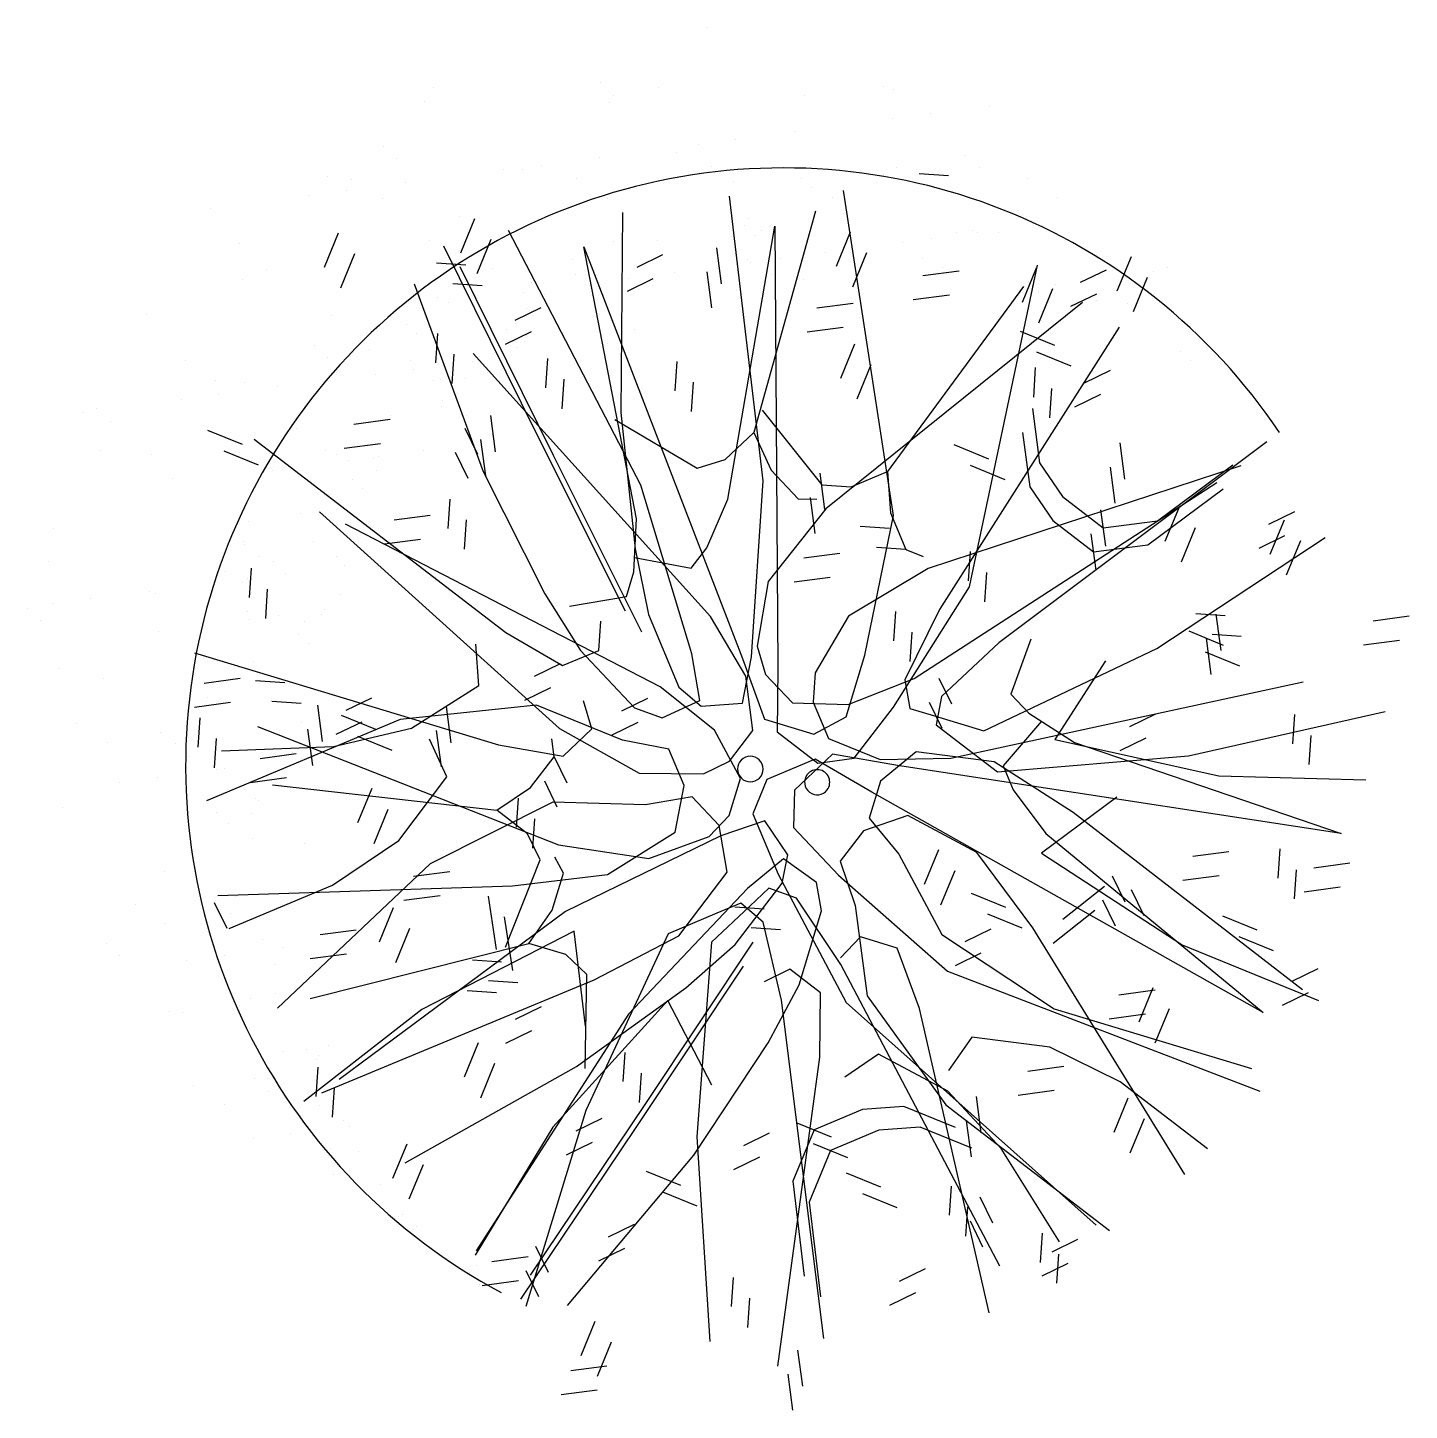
# Model space of a CAD drawing. Header units: millimetres. Extents: x -867 to 700, y 113 to 416.
# Drawn here: x 224.44 to 235.01, y 333.81 to 344.39 of the extents above; entities that cross this region are included whole.
import ezdxf

# ---------------------------------------------------------------- set-up
doc = ezdxf.new("R2010")
doc.units = ezdxf.units.MM
doc.header["$LTSCALE"] = 6
doc.layers.get('0').update_dxf_attribs({"color": 250})
doc.layers.add('SCHEMATIC', color=7, linetype='Continuous')

# ---------------------------------------------------------------- blocks, each defined once
blk = doc.blocks.new('A$C73B6352C')
at = {"layer": 'SCHEMATIC', "color": 251}
for p, q in [((0.8909, 1.8132), (0.8909, 1.8132)), ((0.7513, 1.7408), (0.7513, 1.7408)), ((0.5325, 1.7344), (0.5325, 1.7344)), ((0.7688, 1.7248), (0.7688, 1.7248)), ((0.8277, 1.735), (0.8277, 1.735)), ((1.0191, 1.7244), (1.0191, 1.7244)), ((1.123, 1.7355), (1.123, 1.7355)), ((1.1362, 1.7324), (1.1362, 1.7324)), ((0.5205, 1.7163), (0.5205, 1.7163)), ((0.763, 1.7151), (0.763, 1.7151)), ((1.261, 1.7103), (1.261, 1.7103)), ((1.1346, 1.6936), (1.1346, 1.6936)), ((1.1839, 1.7001), (1.1839, 1.7001)), ((1.0058, 1.6767), (1.0058, 1.6767)), ((0.4663, 1.6576), (0.4663, 1.6576)), ((0.8794, 1.66), (0.8794, 1.66)), ((0.9287, 1.6665), (0.9287, 1.6665)), ((0.4838, 1.6416), (0.4838, 1.6416)), ((0.6736, 1.6329), (0.6736, 1.6329)), ((0.7506, 1.6431), (0.7506, 1.6431)), ((0.8513, 1.6492), (0.8513, 1.6492)), ((1.2306, 1.6459), (1.2306, 1.6459)), ((0.3927, 1.6182), (0.3927, 1.6182)), ((0.4252, 1.6142), (0.4252, 1.6142)), ((0.6242, 1.6265), (0.6242, 1.6265)), ((0.6487, 1.6274), (0.6487, 1.6274)), ((0.7204, 1.6147), (0.7204, 1.6147)), ((0.8968, 1.6306), (0.8968, 1.6306)), ((1.1393, 1.6294), (1.1393, 1.6294)), ((1.2481, 1.6299), (1.2481, 1.6299)), ((1.3109, 1.6158), (1.3109, 1.6158)), ((0.4184, 1.5994), (0.4184, 1.5994)), ((0.4955, 1.6095), (0.4955, 1.6095)), ((0.3691, 1.5929), (0.3691, 1.5929)), ((0.4652, 1.5887), (0.4652, 1.5887)), ((1.3508, 1.5904), (1.3508, 1.5904)), ((0.2403, 1.5759), (0.2403, 1.5759)), ((0.5663, 1.566), (0.5663, 1.566)), ((1.3305, 1.5543), (1.3305, 1.5543)), ((0.2783, 1.5305), (0.2783, 1.5305)), ((0.5265, 1.5336), (0.5265, 1.5336)), ((0.3139, 1.4965), (0.3139, 1.4965)), ((1.4772, 1.4933), (1.4772, 1.4933)), ((1.4947, 1.4987), (1.4947, 1.4987)), ((0.2813, 1.4828), (0.2813, 1.4828)), ((0.1561, 1.4367), (0.1561, 1.4367)), ((0.3986, 1.4355), (0.3986, 1.4355)), ((0.3757, 1.3963), (0.3757, 1.3963)), ((0.3931, 1.3803), (0.3931, 1.3803)), ((0.2065, 1.3763), (0.2065, 1.3763)), ((0.2465, 1.3508), (0.2465, 1.3508)), ((0.2843, 1.3478), (0.2843, 1.3478)), ((0.3277, 1.342), (0.3277, 1.342)), ((0.2013, 1.3253), (0.2013, 1.3253)), ((0.2506, 1.3318), (0.2506, 1.3318)), ((0.0725, 1.3084), (0.0725, 1.3084)), ((0.0907, 1.3131), (0.0907, 1.3131)), ((0.1081, 1.2971), (0.1081, 1.2971)), ((0.0952, 1.2586), (0.0952, 1.2586)), ((0.1621, 1.254), (0.1621, 1.254)), ((0.1906, 1.2215), (0.1906, 1.2215)), ((0.0342, 1.1559), (0.0342, 1.1559)), ((0.0279, 1.1129), (0.0279, 1.1129)), ((0.1599, 1.0744), (0.1599, 1.0744)), ((0.1681, 1.0714), (0.1681, 1.0714)), ((0, 1.0519), (0, 1.0519)), ((0.0335, 1.0578), (0.0335, 1.0578)), ((0.0828, 1.0643), (0.0828, 1.0643)), ((0.0175, 1.0359), (0.0175, 1.0359)), ((0.1718, 1.0212), (0.1718, 1.0212)), ((0.0402, 0.9733), (0.0402, 0.9733)), ((0.0999, 0.9603), (0.0999, 0.9603)), ((0.0645, 0.901), (0.0645, 0.901)), ((0.174, 0.8887), (0.174, 0.8887)), ((0.1044, 0.8755), (0.1044, 0.8755)), ((0.1943, 0.8738), (0.1943, 0.8738)), ((0.1209, 0.8238), (0.1209, 0.8238)), ((0.1703, 0.8303), (0.1703, 0.8303)), ((0.0462, 0.7906), (0.0462, 0.7906)), ((0.18, 0.706), (0.18, 0.706)), ((0.141, 0.6636), (0.141, 0.6636)), ((0.181, 0.6381), (0.181, 0.6381)), ((0.1036, 0.6126), (0.1036, 0.6126)), ((0.1211, 0.5966), (0.1211, 0.5966)), ((0.2083, 0.5899), (0.2083, 0.5899)), ((0.186, 0.5234), (0.186, 0.5234)), ((0.2036, 0.521), (0.2036, 0.521)), ((0.2176, 0.4262), (0.2176, 0.4262)), ((0.2979, 0.4345), (0.2979, 0.4345)), ((0.3142, 0.4345), (0.3142, 0.4345)), ((0.3154, 0.4185), (0.3154, 0.4185)), ((0.2576, 0.4007), (0.2576, 0.4007)), ((0.2957, 0.356), (0.2957, 0.356)), ((0.3451, 0.3625), (0.3451, 0.3625)), ((0.4015, 0.3091), (0.4015, 0.3091)), ((0.5922, 0.1649), (0.5922, 0.1649))]:
    blk.add_line(p, q, dxfattribs=at)
at = {"layer": 'SCHEMATIC', "color": 108}
for p, q in [((1.0156, 1.6153), (1.0156, 1.6153)), ((1.1694, 1.6218), (1.2078, 1.6193)), ((0.7982, 1.6026), (0.7982, 1.6026)), ((0.9253, 1.6108), (0.9253, 1.6108)), ((1.0278, 1.6031), (1.0278, 1.6031)), ((1.1356, 1.1732), (1.0701, 1.5994)), ((1.1139, 1.6099), (1.1139, 1.6099)), ((1.1751, 1.6057), (1.1751, 1.6057)), ((0.7604, 1.5893), (0.7604, 1.5893)), ((0.9649, 1.2187), (0.9204, 1.5922)), ((1.0556, 1.5898), (1.0556, 1.5898)), ((0.5681, 1.518), (0.5866, 1.5631)), ((0.7801, 1.5707), (0.778, 1.3084)), ((0.9456, 1.5627), (0.9456, 1.5627)), ((1.0336, 1.5723), (0.9523, 1.2822)), ((0.3893, 1.4991), (0.4078, 1.5442)), ((0.8042, 1.2133), (0.6309, 1.5471)), ((0.9186, 1.195), (0.9799, 1.5529)), ((0.9399, 1.5535), (0.9399, 1.5535)), ((0.9631, 1.5467), (0.9631, 1.5467)), ((0.9799, 1.5529), (0.9838, 0.9744)), ((1.025, 1.5417), (1.025, 1.5417)), ((1.025, 1.5417), (1.025, 1.5417)), ((1.0609, 1.5005), (1.0793, 1.5456)), ((1.218, 1.5442), (1.218, 1.5442)), ((1.2392, 1.547), (1.2392, 1.547)), ((1.2454, 1.5446), (1.2454, 1.5446)), ((1.2732, 1.5449), (1.2732, 1.5449)), ((0.5456, 1.5272), (0.6679, 1.2798)), ((0.5895, 1.4908), (0.6079, 1.5359)), ((0.6373, 1.5354), (0.6373, 1.5354)), ((0.7986, 1.1691), (0.7297, 1.5256)), ((0.7297, 1.5256), (0.9375, 0.9857)), ((0.769, 1.5325), (0.769, 1.5325)), ((0.8259, 1.5345), (0.8259, 1.5345)), ((0.9103, 1.4771), (0.9041, 1.5245)), ((0.9534, 1.541), (0.9534, 1.541)), ((1.1471, 1.5317), (1.1471, 1.5317)), ((1.1855, 1.5367), (1.1855, 1.5367)), ((0.4107, 1.4719), (0.4292, 1.517)), ((0.7148, 1.5091), (0.7148, 1.5091)), ((0.8329, 1.5151), (0.7989, 1.4986)), ((0.9444, 1.5095), (0.9444, 1.5095)), ((0.9486, 1.5055), (0.9486, 1.5055)), ((0.987, 1.5106), (0.987, 1.5106)), ((1.047, 1.5185), (1.047, 1.5185)), ((1.0823, 1.4733), (1.1007, 1.5184)), ((1.174, 1.51), (1.174, 1.51)), ((1.4036, 1.5104), (1.4036, 1.5104)), ((1.4292, 1.4682), (1.4477, 1.5132)), ((0.5363, 1.5047), (0.5748, 1.5021)), ((0.567, 1.5), (0.6893, 1.2526)), ((0.6091, 1.4971), (0.6091, 1.4971)), ((0.7182, 1.4888), (0.7182, 1.4888)), ((0.7458, 1.4893), (0.7458, 1.4893)), ((0.8485, 1.4923), (0.8485, 1.4923)), ((0.9043, 1.4976), (0.9043, 1.4976)), ((0.9755, 1.4897), (0.9755, 1.4897)), ((1.1995, 1.4981), (1.1995, 1.4981)), ((1.2051, 1.4901), (1.2051, 1.4901)), ((1.3047, 1.4533), (1.3232, 1.4984)), ((1.4347, 1.4906), (1.4347, 1.4906)), ((0.5071, 1.4774), (0.5977, 1.2313)), ((0.5577, 1.4775), (0.5962, 1.4749)), ((0.6606, 1.4795), (0.6606, 1.4795)), ((0.7318, 1.4763), (0.7318, 1.4763)), ((0.7502, 1.4794), (0.7502, 1.4794)), ((0.8202, 1.4836), (0.7862, 1.4671)), ((0.7885, 1.4845), (0.7885, 1.4845)), ((0.93, 1.4688), (0.93, 1.4688)), ((1.0176, 1.4823), (1.0176, 1.4823)), ((1.3061, 1.4738), (1.1278, 1.231)), ((1.3126, 1.4797), (1.3126, 1.4797)), ((1.3177, 1.475), (1.3177, 1.475)), ((1.3261, 1.4261), (1.3446, 1.4712)), ((1.3484, 1.4763), (1.3484, 1.4763)), ((1.4506, 1.4409), (1.469, 1.486)), ((0.5378, 1.4591), (0.5378, 1.4591)), ((0.5517, 1.4533), (0.5517, 1.4533)), ((0.5901, 1.4583), (0.5901, 1.4583)), ((0.65, 1.4662), (0.65, 1.4662)), ((0.6781, 1.4635), (0.6781, 1.4635)), ((0.737, 1.4663), (0.737, 1.4663)), ((1.3835, 1.4529), (1.047, 1.1821)), ((1.3262, 1.4673), (1.3262, 1.4673)), ((1.4014, 1.456), (1.4014, 1.456)), ((1.4249, 1.4679), (1.4249, 1.4679)), ((1.4424, 1.4519), (1.4424, 1.4519)), ((0.6732, 1.4458), (0.6392, 1.4293)), ((0.6547, 1.4447), (0.6547, 1.4447)), ((0.4966, 1.4241), (0.4966, 1.4241)), ((0.6282, 1.4176), (0.6282, 1.4176)), ((0.7959, 1.4175), (0.7959, 1.4175)), ((1.3472, 1.3965), (1.3022, 1.4149)), ((0.5101, 1.4116), (0.5101, 1.4116)), ((0.5353, 1.3736), (0.5379, 1.412)), ((0.761, 1.399), (0.761, 1.399)), ((1.0665, 1.3535), (1.085, 1.3986)), ((0.4489, 1.3909), (0.4489, 1.3909)), ((0.5567, 1.3464), (0.5593, 1.3848)), ((0.8955, 1.0409), (0.5846, 1.3859)), ((0.6419, 1.3933), (0.6419, 1.3933)), ((0.6797, 1.3407), (0.6823, 1.3792)), ((0.7116, 1.3925), (0.7116, 1.3925)), ((1.3686, 1.3692), (1.3235, 1.3877)), ((1.5119, 1.3888), (1.5119, 1.3888)), ((0.5018, 1.3768), (0.5018, 1.3768)), ((0.5058, 1.3654), (0.5058, 1.3654)), ((0.5829, 1.3756), (0.5829, 1.3756)), ((0.8493, 1.3371), (0.8519, 1.3755)), ((1.0879, 1.3263), (1.1063, 1.3713)), ((1.3196, 1.3288), (1.3221, 1.3673)), ((1.5248, 1.3763), (1.5248, 1.3763)), ((0.4565, 1.3589), (0.4565, 1.3589)), ((0.5325, 1.351), (0.5325, 1.351)), ((0.5417, 1.3514), (0.5417, 1.3514)), ((0.5743, 1.3528), (0.5743, 1.3528)), ((0.7011, 1.3135), (0.7037, 1.352)), ((0.8707, 1.3099), (0.8733, 1.3483)), ((0.5447, 1.3241), (0.5447, 1.3241)), ((1.3409, 1.3016), (1.3435, 1.3401)), ((0.5425, 1.317), (0.5425, 1.317)), ((0.778, 1.3084), (0.7969, 1.1296)), ((0.9634, 1.3114), (1.0418, 1.2136)), ((0.3526, 1.2881), (0.3526, 1.2881)), ((0.4754, 1.2991), (0.428, 1.2928)), ((0.4756, 1.3047), (0.4756, 1.3047)), ((0.5758, 1.3043), (0.5758, 1.3043)), ((0.7701, 1.2995), (0.878, 1.2356)), ((0.2361, 1.2855), (0.2812, 1.2671)), ((0.2971, 1.2737), (0.6274, 1.0201)), ((0.6679, 1.2798), (0.7837, 1.0482)), ((0.9148, 1.2468), (0.9523, 1.2822)), ((0.9523, 1.2822), (0.9753, 1.2329)), ((0.2575, 1.2583), (0.3026, 1.2399)), ((0.3904, 1.2591), (0.3904, 1.2591)), ((0.4046, 1.2529), (0.4046, 1.2529)), ((0.4627, 1.2676), (0.4152, 1.2613)), ((0.5195, 1.2581), (0.5195, 1.2581)), ((0.6893, 1.2526), (0.8051, 1.021)), ((1.215, 1.2664), (1.2601, 1.2479)), ((0.4212, 1.2452), (0.4212, 1.2452)), ((0.4536, 1.2488), (0.4536, 1.2488)), ((0.4596, 1.2502), (0.4596, 1.2502)), ((0.878, 1.2356), (0.9148, 1.2468)), ((1.5914, 1.2386), (1.1811, 1.1039)), ((1.2364, 1.2392), (1.2815, 1.2207)), ((0.3211, 1.232), (0.3211, 1.232)), ((0.426, 1.2209), (0.426, 1.2209)), ((0.4581, 1.2325), (0.4581, 1.2325)), ((0.5977, 1.2313), (0.6784, 1.0707)), ((0.9495, 0.9882), (0.9649, 1.2187)), ((0.9753, 1.2329), (1.0108, 1.1953)), ((1.0802, 1.211), (1.1278, 1.231)), ((1.1278, 1.231), (1.1319, 1.1767)), ((1.1626, 0.9597), (1.5596, 1.2165)), ((0.4396, 1.2084), (0.4396, 1.2084)), ((0.8711, 0.9922), (0.8042, 1.2133)), ((1.0418, 1.2136), (1.0802, 1.211)), ((0.5516, 1.1564), (0.5542, 1.1948)), ((1.047, 1.1821), (0.9712, 1.0868)), ((1.0108, 1.1953), (1.0352, 1.1947)), ((1.4921, 1.1398), (1.5106, 1.1849)), ((0.2903, 1.1651), (0.2903, 1.1651)), ((0.3585, 1.1759), (0.3585, 1.1759)), ((0.573, 1.1292), (0.5756, 1.1676)), ((1.1319, 1.1767), (1.1519, 1.129)), ((1.6299, 1.1228), (1.6484, 1.1679)), ((1.1305, 1.1562), (1.0921, 1.1588)), ((1.5135, 1.1126), (1.532, 1.1577)), ((0.2831, 1.1389), (0.2831, 1.1389)), ((0.285, 1.1351), (0.285, 1.1351)), ((0.3746, 1.139), (0.3746, 1.139)), ((0.7969, 1.1296), (0.8143, 1.0436)), ((1.1519, 1.129), (1.1135, 1.1316)), ((1.1519, 1.129), (1.1744, 1.1198)), ((1.234, 1.0876), (1.2365, 1.126)), ((1.6513, 1.0956), (1.6698, 1.1407)), ((0.3025, 1.1191), (0.3025, 1.1191)), ((0.3231, 1.1134), (0.3231, 1.1134)), ((0.4057, 1.1192), (0.4057, 1.1192)), ((0.4151, 1.108), (0.4151, 1.108)), ((0.4582, 1.1067), (0.4582, 1.1067)), ((0.2591, 1.0996), (0.2591, 1.0996)), ((0.2887, 1.0914), (0.2887, 1.0914)), ((0.2909, 1.0657), (0.2935, 1.1042)), ((0.338, 1.0979), (0.338, 1.0979)), ((1.1811, 1.1039), (1.0766, 1.0415)), ((1.2554, 1.0604), (1.2579, 1.0988)), ((0.2821, 1.0849), (0.2821, 1.0849)), ((0.3123, 1.0385), (0.3148, 1.077)), ((0.4106, 1.0702), (0.4106, 1.0702)), ((0.6784, 1.0707), (0.7251, 0.9963)), ((0.9712, 1.0868), (0.9567, 1.002)), ((0.288, 1.0475), (0.288, 1.0475)), ((0.2907, 1.0371), (0.2907, 1.0371)), ((0.3291, 1.0422), (0.3291, 1.0422)), ((0.3631, 1.0338), (0.3631, 1.0338)), ((0.3849, 1.0435), (0.3849, 1.0435)), ((0.389, 1.05), (0.389, 1.05)), ((0.7493, 0.9965), (0.7519, 1.0349)), ((0.8143, 1.0436), (0.8542, 0.9483)), ((1.0766, 1.0415), (1.033, 0.9672)), ((1.1361, 1.0092), (1.1387, 1.0476)), ((1.5705, 1.0419), (1.5321, 1.0445)), ((0.3555, 1.0177), (0.3555, 1.0177)), ((0.6274, 1.0201), (0.7017, 0.9765)), ((1.1575, 0.982), (1.1601, 1.0204)), ((1.5229, 1.022), (1.5679, 1.0035)), ((1.5919, 1.0147), (1.5535, 1.0173)), ((0.3691, 1.0052), (0.3691, 1.0052)), ((0.592, 0.9504), (0.5879, 1.0047)), ((0.9567, 1.002), (0.9678, 0.9651)), ((1.3159, 1.0114), (1.2896, 0.939)), ((0.2191, 0.9934), (0.6177, 0.8726)), ((0.2963, 0.9825), (0.2963, 0.9825)), ((0.7017, 0.9765), (0.7493, 0.9965)), ((0.7251, 0.9963), (0.7961, 0.9212)), ((0.8816, 0.931), (0.8711, 0.9922)), ((0.9377, 0.9273), (0.9495, 0.9882)), ((1.5443, 0.9948), (1.5893, 0.9763)), ((0.9678, 0.9651), (1.0033, 0.9276)), ((1.033, 0.9672), (1.0304, 0.9288)), ((0.2637, 0.9575), (0.2637, 0.9575)), ((0.2991, 0.9571), (0.3375, 0.9546)), ((0.5033, 0.8946), (0.592, 0.9504)), ((0.8542, 0.9483), (0.8834, 0.9232)), ((1.0763, 0.9255), (1.1626, 0.9597)), ((1.2107, 0.855), (1.6728, 0.9553)), ((0.2662, 0.928), (0.2188, 0.9218)), ((0.2356, 0.9342), (0.2356, 0.9342)), ((0.3205, 0.9299), (0.3589, 0.9274)), ((0.6674, 0.9248), (0.4886, 0.9059)), ((0.7801, 0.8787), (0.6674, 0.9248)), ((0.7401, 0.8935), (0.729, 0.9304)), ((0.8322, 0.908), (0.8816, 0.931)), ((0.8834, 0.9232), (0.9377, 0.9273)), ((1.0033, 0.9276), (1.0763, 0.9255)), ((1.0304, 0.9288), (1.0504, 0.8811)), ((1.2896, 0.939), (1.3132, 0.914)), ((0.2237, 0.8696), (0.2263, 0.908)), ((0.4568, 0.8926), (0.4117, 0.911)), ((0.7961, 0.9212), (0.8322, 0.908)), ((1.3132, 0.914), (1.373, 0.8758)), ((0.4886, 0.9059), (0.2345, 0.7994)), ((0.3015, 0.8965), (0.6964, 0.7417)), ((0.3597, 0.9015), (0.3597, 0.9015)), ((0.3678, 0.8917), (0.3678, 0.8917)), ((0.4014, 0.8705), (0.5033, 0.8946)), ((0.7026, 0.858), (0.7401, 0.8935)), ((1.3297, 0.9037), (1.2795, 0.8453)), ((0.2116, 0.8817), (0.2116, 0.8817)), ((0.2451, 0.8424), (0.2477, 0.8808)), ((0.2544, 0.8649), (0.4014, 0.8705)), ((0.4782, 0.8654), (0.4331, 0.8838)), ((0.5499, 0.8306), (0.5269, 0.88)), ((0.6177, 0.8726), (0.7026, 0.858)), ((0.841, 0.8669), (0.7801, 0.8787)), ((1.0504, 0.8811), (1.118, 0.8535)), ((1.373, 0.8758), (1.723, 0.7563)), ((1.681, 0.8467), (1.6836, 0.8851)), ((0.2118, 0.8578), (0.2118, 0.8578)), ((0.3523, 0.8607), (0.3049, 0.8544)), ((0.3476, 0.8629), (0.3476, 0.8629)), ((0.3587, 0.8551), (0.3587, 0.8551)), ((0.3761, 0.8574), (0.3761, 0.8574)), ((0.861, 0.8192), (0.841, 0.8669)), ((1.0331, 0.854), (0.9696, 0.8274)), ((1.0559, 0.8603), (1.0059, 0.813)), ((1.1074, 0.8105), (1.0331, 0.854)), ((1.1408, 0.8457), (1.0559, 0.8603)), ((1.118, 0.8535), (1.2107, 0.855)), ((0.2473, 0.8405), (0.2473, 0.8405)), ((0.2585, 0.842), (0.2585, 0.842)), ((1.723, 0.7563), (1.1408, 0.8457)), ((1.2795, 0.8453), (1.2928, 0.8135)), ((0.4867, 0.7471), (0.5499, 0.8306)), ((0.8492, 0.7583), (0.861, 0.8192)), ((0.9696, 0.8274), (0.9511, 0.7823)), ((0.2683, 0.8154), (0.2683, 0.8154)), ((0.285, 0.8145), (0.285, 0.8145)), ((0.2986, 0.802), (0.2986, 0.802)), ((0.3022, 0.7998), (0.3022, 0.7998)), ((0.4332, 0.7706), (0.4517, 0.8157)), ((0.6412, 0.7645), (0.6438, 0.8029)), ((0.8716, 0.8045), (0.8104, 0.7941)), ((0.9071, 0.767), (0.8716, 0.8045)), ((1.0059, 0.813), (1.0045, 0.7643)), ((1.6206, 0.5215), (1.1074, 0.8105)), ((1.2928, 0.8135), (1.3353, 0.7566)), ((0.2483, 0.7838), (0.2483, 0.7838)), ((0.2943, 0.7822), (0.2943, 0.7822)), ((0.4546, 0.7434), (0.4731, 0.7885)), ((0.6887, 0.7975), (0.5281, 0.7167)), ((0.8104, 0.7941), (0.6887, 0.7975)), ((0.9511, 0.7823), (0.9844, 0.7029)), ((0.2641, 0.7693), (0.2641, 0.7693)), ((0.6626, 0.7373), (0.6652, 0.7757)), ((0.9176, 0.7058), (0.9071, 0.767)), ((1.0045, 0.7643), (1.0636, 0.7017)), ((0.2952, 0.7495), (0.2952, 0.7495)), ((0.3998, 0.6887), (0.4867, 0.7471)), ((0.7606, 0.7025), (0.8492, 0.7583)), ((1.3353, 0.7566), (1.6206, 0.5215)), ((0.3627, 0.7432), (0.3627, 0.7432)), ((1.1765, 0.6901), (1.195, 0.7352)), ((1.6401, 0.6977), (1.6427, 0.7361)), ((0.5281, 0.7167), (0.3279, 0.5274)), ((1.1979, 0.6629), (1.2164, 0.7079)), ((1.6615, 0.6705), (1.6641, 0.7089)), ((0.6361, 0.6876), (0.7606, 0.7025)), ((0.8543, 0.6223), (0.9176, 0.7058)), ((0.9844, 0.7029), (1.0735, 0.5349)), ((1.0636, 0.7017), (1.2063, 0.5759)), ((0.2493, 0.6749), (0.6361, 0.6876)), ((0.2642, 0.6316), (0.3998, 0.6887)), ((0.273, 0.6734), (0.273, 0.6734)), ((0.6151, 0.6041), (0.6043, 0.6743)), ((0.9722, 0.6848), (0.9471, 0.6612)), ((1.0083, 0.6716), (0.9722, 0.6848)), ((1.0668, 0.5847), (1.0083, 0.6716)), ((1.2375, 0.6783), (1.2825, 0.6598)), ((0.3265, 0.66), (0.3265, 0.66)), ((0.4614, 0.6144), (0.4798, 0.6595)), ((0.9471, 0.6612), (0.8971, 0.6138)), ((0.9356, 0.665), (0.9039, 0.6517)), ((0.9275, 0.6604), (0.966, 0.6578)), ((0.9648, 0.6399), (0.9356, 0.665)), ((0.2666, 0.6521), (0.2666, 0.6521)), ((0.6364, 0.5769), (0.6257, 0.6471)), ((0.9039, 0.6517), (0.8403, 0.625)), ((0.9889, 0.5379), (0.9648, 0.6399)), ((1.2589, 0.6511), (1.3039, 0.6326)), ((1.5674, 0.6485), (1.6124, 0.6301)), ((0.3082, 0.6172), (0.3082, 0.6172)), ((0.4828, 0.5872), (0.5012, 0.6323)), ((0.717, 0.6282), (0.5172, 0.5258)), ((0.7318, 0.5037), (0.717, 0.6282)), ((0.8403, 0.625), (0.7322, 0.393)), ((0.7431, 0.5645), (0.8543, 0.6223)), ((0.9489, 0.6332), (0.9874, 0.6306)), ((1.5887, 0.6213), (1.6338, 0.6029)), ((0.3347, 0.6065), (0.3347, 0.6065)), ((0.8971, 0.6138), (0.8777, 0.3586)), ((0.2577, 0.5964), (0.2577, 0.5964)), ((0.3237, 0.5847), (0.3237, 0.5847)), ((0.5833, 0.5908), (0.6217, 0.5882)), ((1.275, 0.1891), (1.0668, 0.5847)), ((0.3547, 0.5649), (0.3547, 0.5649)), ((0.3857, 0.4162), (0.7431, 0.5645)), ((0.6047, 0.5636), (0.6431, 0.561)), ((1.2063, 0.5759), (1.616, 0.4183)), ((0.3249, 0.5464), (0.3249, 0.5464)), ((0.5764, 0.5506), (0.6148, 0.5481)), ((1.4577, 0.5092), (1.4762, 0.5543)), ((0.2776, 0.5313), (0.2776, 0.5313)), ((0.2922, 0.54), (0.2922, 0.54)), ((0.8398, 0.5375), (0.689, 0.3711)), ((0.8976, 0.4262), (0.8398, 0.5375)), ((1.0441, 0.0943), (0.9889, 0.5379)), ((1.0735, 0.5349), (1.4013, 0.2428)), ((1.4791, 0.482), (1.4975, 0.5271)), ((0.5172, 0.5258), (0.3625, 0.4049)), ((0.3656, 0.4728), (0.3656, 0.4728)), ((0.3945, 0.478), (0.3945, 0.478)), ((0.573, 0.4371), (0.5915, 0.4822)), ((0.3346, 0.4702), (0.3346, 0.4702)), ((0.3792, 0.4603), (0.3792, 0.4603)), ((0.3817, 0.4655), (0.3817, 0.4655)), ((0.5944, 0.4099), (0.6129, 0.455)), ((0.781, 0.431), (0.7836, 0.4694)), ((0.3784, 0.4116), (0.3809, 0.45)), ((0.8024, 0.4037), (0.805, 0.4422)), ((0.3997, 0.3844), (0.4023, 0.4228)), ((0.3832, 0.4001), (0.3832, 0.4001)), ((1.4249, 0.3647), (1.4433, 0.4098)), ((0.7322, 0.393), (0.6533, 0.1359)), ((1.095, 0.3945), (1.0315, 0.3679)), ((1.1493, 0.3986), (1.095, 0.3945)), ((1.2169, 0.3709), (1.1493, 0.3986)), ((1.4463, 0.3375), (1.4647, 0.3826)), ((0.4143, 0.3803), (0.4143, 0.3803)), ((0.4221, 0.3726), (0.4221, 0.3726)), ((0.689, 0.3711), (0.5868, 0.2035)), ((1.0315, 0.3679), (1.0038, 0.3003)), ((1.0089, 0.3771), (1.054, 0.3587)), ((1.1164, 0.3673), (1.0529, 0.3407)), ((1.1707, 0.3714), (1.1164, 0.3673)), ((1.2383, 0.3437), (1.1707, 0.3714)), ((0.4792, 0.3045), (0.4977, 0.3496)), ((0.8777, 0.3586), (0.8946, 0.0901)), ((1.0303, 0.3499), (1.0754, 0.3315)), ((0.3979, 0.3429), (0.3979, 0.3429)), ((0.4345, 0.3396), (0.4345, 0.3396)), ((1.0529, 0.3407), (1.0252, 0.2731)), ((0.5006, 0.2773), (0.5191, 0.3224)), ((0.8568, 0.2947), (0.8117, 0.3131)), ((1.1191, 0.2926), (1.074, 0.311)), ((0.4625, 0.2961), (0.4625, 0.2961)), ((1.0038, 0.3003), (1.0186, 0.1758)), ((1.2092, 0.2557), (1.2118, 0.2941)), ((0.8782, 0.2675), (0.8331, 0.2859)), ((1.0252, 0.2731), (1.04, 0.1486)), ((1.1404, 0.2654), (1.0954, 0.2838)), ((0.4861, 0.2543), (0.4861, 0.2543)), ((0.4922, 0.2565), (0.4922, 0.2565)), ((1.2306, 0.2285), (1.2332, 0.2669)), ((0.5097, 0.2405), (0.5097, 0.2405)), ((1.3286, 0.1937), (1.3311, 0.2321)), ((1.3499, 0.1665), (1.3525, 0.2049)), ((0.5894, 0.1894), (0.5894, 0.1894)), ((0.5796, 0.1805), (0.5796, 0.1805)), ((0.9233, 0.1359), (0.9259, 0.1743)), ((0.9447, 0.1087), (0.9473, 0.1471)), ((0.7261, 0.0719), (0.7446, 0.1169)), ((0.7475, 0.0447), (0.766, 0.0897))]:
    blk.add_line(p, q, dxfattribs=at)
at = {"layer": 'SCHEMATIC', "color": 22}
for p, q in [((0.8976, 1.4456), (0.8913, 1.493)), ((1.2217, 1.494), (1.1743, 1.4878)), ((1.2353, 1.08), (1.3244, 1.5019)), ((1.4146, 1.4953), (1.3805, 1.4788)), ((1.0826, 1.4516), (1.0351, 1.4453)), ((1.209, 1.4625), (1.1615, 1.4563)), ((1.4018, 1.4638), (1.3678, 1.4473)), ((1.0698, 1.4201), (1.0224, 1.4138)), ((1.4318, 1.4204), (1.1961, 1.05)), ((0.6604, 1.4143), (0.6264, 1.3978)), ((1.4199, 1.3634), (1.3859, 1.3468)), ((1.4071, 1.3319), (1.3731, 1.3153)), ((1.3179, 1.3137), (1.3273, 1.2426)), ((0.5734, 1.2879), (0.5899, 1.2539)), ((0.6137, 1.257), (0.6074, 1.3044)), ((0.6009, 1.2255), (0.5946, 1.2729)), ((1.6252, 1.2698), (1.274, 1.0064)), ((1.3051, 1.2822), (1.3145, 1.2111)), ((0.5606, 1.2564), (0.5772, 1.2224)), ((1.4324, 1.2685), (1.4387, 1.2211)), ((1.3273, 1.2426), (1.3572, 1.1983)), ((1.4197, 1.237), (1.4259, 1.1896)), ((1.4821, 1.1665), (1.5809, 1.2399)), ((1.0458, 1.1813), (1.0396, 1.2288)), ((1.0331, 1.1498), (1.0268, 1.1972)), ((1.3145, 1.2111), (1.3445, 1.1668)), ((1.3572, 1.1983), (1.4109, 1.1571)), ((1.4693, 1.135), (1.5682, 1.2083)), ((0.8908, 1.1311), (0.9186, 1.195)), ((1.414, 1.1334), (1.4078, 1.1808)), ((0.3828, 1.1783), (0.6977, 0.8942)), ((0.8297, 0.9487), (0.4171, 1.1619)), ((0.5282, 1.1734), (0.4808, 1.1671)), ((0.7952, 1.0994), (0.7986, 1.1691)), ((1.0979, 0.9902), (1.1356, 1.1732)), ((1.3445, 1.1668), (1.3982, 1.1256)), ((1.4109, 1.1571), (1.4821, 1.1665)), ((1.6615, 1.1781), (1.6275, 1.1615)), ((1.4013, 1.1019), (1.395, 1.1493)), ((1.4811, 0.9991), (1.7017, 1.1444)), ((1.6487, 1.1466), (1.6147, 1.13)), ((0.5154, 1.1419), (0.468, 1.1356)), ((0.8702, 1.1042), (0.8908, 1.1311)), ((1.3982, 1.1256), (1.4693, 1.135)), ((0.796, 1.1185), (0.8702, 1.1042)), ((1.0655, 1.1236), (1.0181, 1.1174)), ((0.7854, 1.0671), (0.7952, 1.0994)), ((1.0528, 1.0921), (1.0053, 1.0858)), ((1.1355, 0.9221), (1.2353, 1.08)), ((0.7109, 1.0543), (0.7854, 1.0671)), ((0.942, 0.9626), (0.8955, 1.0409)), ((1.1961, 1.05), (1.1505, 0.9577)), ((1.5585, 1.0439), (1.5648, 0.9965)), ((1.8122, 1.0412), (1.7648, 1.0349)), ((1.274, 1.0064), (1.1988, 0.9361)), ((1.254, 0.8911), (1.4811, 0.9991)), ((1.5458, 1.0124), (1.552, 0.965)), ((1.7995, 1.0097), (1.752, 1.0034)), ((0.9375, 0.9857), (0.9665, 0.9063)), ((1.0734, 0.9093), (1.0979, 0.9902)), ((1.4138, 0.983), (1.3471, 0.8795)), ((0.6986, 0.9787), (0.6646, 0.9622)), ((0.9514, 0.8914), (0.942, 0.9626)), ((0.9838, 0.9744), (0.9829, 0.8899)), ((0.279, 0.9595), (0.2315, 0.9533)), ((0.6859, 0.9472), (0.6519, 0.9307)), ((0.9009, 0.8919), (0.8297, 0.9487)), ((1.1505, 0.9577), (1.1569, 0.9205)), ((1.2122, 0.9258), (1.1957, 0.9598)), ((0.4512, 0.934), (0.4172, 0.9175)), ((0.8131, 0.9335), (0.7791, 0.917)), ((1.1995, 0.8943), (1.1829, 0.9283)), ((1.1988, 0.9361), (1.1916, 0.899)), ((0.3801, 0.9246), (0.3863, 0.8772)), ((0.5554, 0.8754), (0.5492, 0.9228)), ((1.0312, 0.8867), (1.0734, 0.9093)), ((1.084, 0.855), (1.1355, 0.9221)), ((1.1569, 0.9205), (1.1893, 0.9107)), ((1.1893, 0.9107), (1.254, 0.8911)), ((1.4793, 0.9128), (1.4453, 0.8963)), ((1.5227, 0.8582), (1.7804, 0.9163)), ((0.3673, 0.8931), (0.3736, 0.8457)), ((0.4384, 0.9025), (0.4044, 0.886)), ((0.5427, 0.8439), (0.5364, 0.8913)), ((0.6977, 0.8942), (0.8019, 0.8355)), ((0.8004, 0.902), (0.7664, 0.8855)), ((0.9348, 0.8286), (0.9009, 0.8919)), ((0.9205, 0.8512), (0.9514, 0.8914)), ((0.9665, 0.9063), (1.0312, 0.8867)), ((0.9829, 0.8899), (1.0366, 0.8487)), ((1.1916, 0.899), (1.2185, 0.8784)), ((0.6905, 0.857), (0.6874, 0.8807)), ((1.2185, 0.8784), (1.2722, 0.8372)), ((1.3471, 0.8795), (1.5624, 0.832)), ((1.4666, 0.8813), (1.4326, 0.8648)), ((0.6597, 0.8168), (0.6905, 0.857)), ((0.6905, 0.857), (0.7071, 0.823)), ((1.0366, 0.8487), (1.084, 0.855)), ((1.1656, 0.8637), (1.1186, 0.8249)), ((1.2677, 0.8505), (1.1656, 0.8637)), ((1.2722, 0.8372), (1.5227, 0.8582)), ((0.8019, 0.8355), (0.8865, 0.8346)), ((0.8865, 0.8346), (0.9205, 0.8512)), ((1.3712, 0.7839), (1.2677, 0.8505)), ((0.3396, 0.8292), (0.2921, 0.8229)), ((0.3214, 0.8204), (0.6154, 0.7868)), ((0.6154, 0.7868), (0.6597, 0.8168)), ((0.6778, 0.8255), (0.6943, 0.7915)), ((0.9201, 0.7801), (0.9348, 0.8286)), ((1.1186, 0.8249), (1.1039, 0.7764)), ((1.5624, 0.832), (1.7552, 0.8267)), ((1.4285, 0.8039), (1.3296, 0.7306)), ((0.6556, 0.7559), (0.6154, 0.7868)), ((0.8941, 0.7526), (0.9201, 0.7801)), ((1.1543, 0.7798), (1.0965, 0.7601)), ((1.2451, 0.7315), (1.1543, 0.7798)), ((1.672, 0.5515), (1.3712, 0.7839)), ((0.967, 0.7729), (0.9093, 0.7532)), ((0.997, 0.7286), (0.967, 0.7729)), ((1.1039, 0.7764), (1.1426, 0.7293)), ((0.6722, 0.7219), (0.6556, 0.7559)), ((0.9093, 0.7532), (0.7053, 0.6539)), ((0.8146, 0.7236), (0.8941, 0.7526)), ((1.0965, 0.7601), (1.0657, 0.7199)), ((0.7028, 0.7044), (0.6915, 0.7255)), ((0.6964, 0.7417), (0.8146, 0.7236)), ((0.9898, 0.6914), (0.997, 0.7286)), ((1.1426, 0.7293), (1.1991, 0.6239)), ((1.3184, 0.6326), (1.2451, 0.7315)), ((1.3296, 0.7306), (1.5144, 0.6102)), ((1.5755, 0.7325), (1.5281, 0.7262)), ((0.627, 0.6074), (0.6722, 0.7219)), ((0.9912, 0.7232), (0.9442, 0.6844)), ((1.0349, 0.6923), (0.9912, 0.7232)), ((1.0657, 0.7199), (1.0853, 0.6621)), ((1.7343, 0.7173), (1.6869, 0.711)), ((0.5536, 0.7063), (0.5062, 0.7)), ((0.6881, 0.6559), (0.7028, 0.7044)), ((0.9281, 0.6109), (0.9898, 0.6914)), ((1.0413, 0.655), (1.0349, 0.6923)), ((1.4395, 0.6663), (1.4229, 0.7003)), ((1.5627, 0.701), (1.5153, 0.6947)), ((0.5409, 0.6748), (0.4934, 0.6685)), ((0.9442, 0.6844), (0.7883, 0.5195)), ((1.4126, 0.6869), (1.358, 0.6435)), ((1.4643, 0.6485), (1.4478, 0.6825)), ((1.7216, 0.6858), (1.6741, 0.6795)), ((0.7053, 0.6539), (0.4086, 0.4338)), ((0.6573, 0.6122), (0.6881, 0.6559)), ((1.0119, 0.5579), (1.0413, 0.655)), ((1.0853, 0.6621), (1.101, 0.5436)), ((1.3999, 0.6554), (1.3453, 0.612)), ((1.4267, 0.6348), (1.4102, 0.6688)), ((0.431, 0.6298), (0.3836, 0.6235)), ((1.0922, 0.6209), (1.0662, 0.5934)), ((1.1407, 0.6062), (1.0922, 0.6209)), ((1.1991, 0.6239), (1.3463, 0.5263)), ((1.2632, 0.631), (1.2292, 0.6144)), ((1.5179, 0.3091), (1.3184, 0.6326)), ((0.3704, 0.5399), (0.6573, 0.6122)), ((0.7058, 0.5975), (0.6573, 0.6122)), ((0.8108, 0.4024), (0.9518, 0.614)), ((0.8632, 0.5541), (0.9281, 0.6109)), ((1.1697, 0.5267), (1.1407, 0.6062)), ((1.2504, 0.5995), (1.2164, 0.5829)), ((1.5144, 0.6102), (1.6929, 0.5372)), ((0.4183, 0.5983), (0.3708, 0.592)), ((0.7333, 0.5715), (0.7058, 0.5975)), ((0.7981, 0.3709), (0.939, 0.5825)), ((0.7314, 0.4484), (0.7333, 0.5715)), ((0.9999, 0.5785), (0.9659, 0.5619)), ((1.0401, 0.5476), (0.9999, 0.5785)), ((1.6922, 0.579), (1.6582, 0.5625)), ((0.72, 0.4508), (0.8632, 0.5541)), ((0.9712, 0.4819), (1.0119, 0.5579)), ((1.0392, 0.4631), (1.0401, 0.5476)), ((1.4788, 0.5509), (1.4314, 0.5446)), ((1.6795, 0.5475), (1.6455, 0.531)), ((0.6735, 0.5291), (0.6395, 0.5125)), ((1.101, 0.5436), (1.2043, 0.4004)), ((1.2611, 0.128), (1.1697, 0.5267)), ((1.3463, 0.5263), (1.6053, 0.448)), ((0.7883, 0.5195), (0.5883, 0.209)), ((1.4661, 0.5194), (1.4186, 0.5131)), ((0.6607, 0.4976), (0.6267, 0.481)), ((0.8737, 0.3347), (0.9712, 0.4819)), ((1.2385, 0.4894), (1.2077, 0.4457)), ((1.3406, 0.4762), (1.2385, 0.4894)), ((1.4328, 0.4306), (1.3406, 0.4762)), ((0.9841, 0.0577), (1.0392, 0.4631)), ((1.116, 0.4668), (1.0717, 0.4368)), ((1.2068, 0.4185), (1.116, 0.4668)), ((0.4954, 0.3246), (0.72, 0.4508)), ((1.3593, 0.4507), (1.3119, 0.4444)), ((1.277, 0.3433), (1.2068, 0.4185)), ((1.3466, 0.4192), (1.2992, 0.4129)), ((1.5476, 0.3429), (1.4328, 0.4306)), ((0.6596, 0.1774), (0.8108, 0.4024)), ((1.2043, 0.4004), (1.419, 0.2357)), ((1.2439, 0.4113), (1.2502, 0.3639)), ((0.7531, 0.3828), (0.7191, 0.3662)), ((0.6468, 0.1459), (0.7981, 0.3709)), ((0.9728, 0.3635), (0.9388, 0.3469)), ((1.2312, 0.3798), (1.2374, 0.3324)), ((0.7403, 0.3513), (0.7063, 0.3347)), ((0.708, 0.1374), (0.8737, 0.3347)), ((0.96, 0.332), (0.926, 0.3154)), ((1.3535, 0.2207), (1.277, 0.3433)), ((1.2658, 0.2453), (1.2493, 0.2793)), ((0.7956, 0.2436), (0.7616, 0.2271)), ((1.253, 0.2138), (1.2365, 0.2478)), ((1.3772, 0.2238), (1.3432, 0.2073)), ((0.6564, 0.2011), (0.609, 0.1949)), ((0.6833, 0.1805), (0.6667, 0.2146)), ((0.7828, 0.2121), (0.7488, 0.1956)), ((0.6705, 0.149), (0.654, 0.183)), ((1.1772, 0.1854), (1.1432, 0.1688)), ((1.3644, 0.1923), (1.3304, 0.1758)), ((0.6437, 0.1696), (0.5963, 0.1634)), ((1.1645, 0.1539), (1.1304, 0.1373)), ((1.0166, 0.0315), (1.0103, 0.0789)), ((0.7598, 0.0579), (0.7123, 0.0517)), ((1.0038, 0), (0.9976, 0.0474)), ((0.747, 0.0264), (0.6996, 0.0202))]:
    blk.add_line(p, q, dxfattribs=at)
at = {"layer": 'SCHEMATIC'}
blk.add_line((1.6596, 0.8739), (1.6622, 0.9123), dxfattribs=at)
at = {"layer": 'SCHEMATIC', "color": 96}
blk.add_line((0.2619, 0.6316), (0.2453, 0.6656), dxfattribs=at)
at = {"layer": 'SCHEMATIC', "color": 251}
blk.add_arc((0.9911, 0.8454), 0.7838, 33.8808, 241.8169, dxfattribs=at)
at = {"layer": 'SCHEMATIC', "color": 108}
for start, end in [(22.7398, 202.7398), (202.7398, 22.7398)]:
    blk.add_arc((0.9479, 0.8409), 0.0168, start, end, dxfattribs=at)
at = {"layer": 'SCHEMATIC', "color": 22}
for start, end in [(322.5143, 142.5143), (142.5143, 322.5143)]:
    blk.add_arc((1.0356, 0.8236), 0.0165, start, end, dxfattribs=at)

msp = doc.modelspace()

# ---------------------------------------------------------------- block references
at = {"xscale": 5.834610270173044, "yscale": 5.834610270173044, "zscale": 5.834610270173044}
msp.add_blockref('A$C73B6352C', (224.436, 333.813), dxfattribs=at)

doc.saveas('drawing.dxf')
